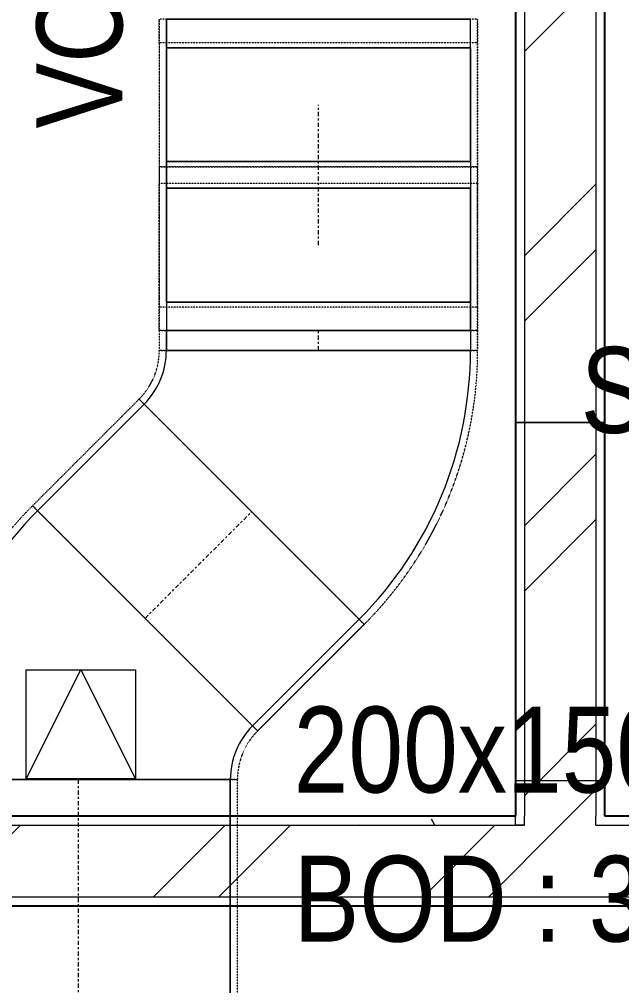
# Model space of a CAD drawing. Header units: inches. Extents: x -83664 to 20107, y -47222 to 19398.
# Drawn here: x -11609 to -9925, y -16763 to -14062 of the extents above; entities that cross this region are included whole.
import ezdxf

# ---------------------------------------------------------------- set-up
doc = ezdxf.new("R2010")
doc.units = ezdxf.units.IN
doc.header["$MEASUREMENT"] = 0
doc.linetypes.add('Center', pattern=[29.999999, 12, -6, 6, -6])
doc.linetypes.add('Hidden 0_50', pattern=[1.0584, 0.5292, -0.5292])
doc.layers.add('A-DETL', color=7, linetype='Continuous', lineweight=18, true_color=0x00a600)
doc.layers.add('M-HVAC-DUCT', color=7, linetype='Continuous', lineweight=9, true_color=0xffe97f)
for name, color, linetype, lineweight in [('A-WALL', 7, 'Continuous', 9), ('A-WALL-PATT', 7, 'Continuous', 25), ('G-ANNO-TEXT', 7, 'Continuous', 9), ('M-HVAC-DUCT-CNTR', 7, 'Center', 9), ('M-HVAC-DUCT-IDEN', 7, 'Continuous', 18)]:
    doc.layers.add(name, color=color, linetype=linetype, lineweight=lineweight)
doc.styles.add('Arial Narrow_21', font='ARIALN.TTF', dxfattribs={"height": 240})
pattern_1 = [(0, (0, 0), (1219.2, 304.8), [50.292, -864.108, 50.292, -864.108, -4876.8]), (0, (0, 0), (1219.2, 304.8), [-1828.8, 50.292, -1778.508, 50.292, -864.108, -2133.6]), (0, (0, 0), (1219.2, 304.8), [-4572, 50.292, -559.308, 50.292, -1473.708]), (120, (457.2, 152.4), (-873.56454, 903.45817), [50.292, -864.108, 50.292, -864.108, -4876.8]), (120, (457.2, 152.4), (-873.56454, 903.45817), [-1828.8, 50.292, -1778.508, 50.292, -864.108, -2133.6]), (120, (457.2, 152.4), (-873.56454, 903.45817), [-4572, 50.292, -559.308, 50.292, -1473.708]), (240, (609.6, 762), (-345.63546, -1208.2582), [50.292, -864.108, 50.292, -864.108, -4876.8]), (240, (609.6, 762), (-345.63546, -1208.2582), [-1828.8, 50.292, -1778.508, 50.292, -864.108, -2133.6]), (240, (609.6, 762), (-345.63546, -1208.2582), [-4572, 50.292, -559.308, 50.292, -1473.708])]
pattern_2 = [(45, (0, 0), (-377.1708, 377.1708), []), (45, (0, 571.5), (-377.1708, 377.1708), [])]

# ---------------------------------------------------------------- blocks, each defined once
blk = doc.blocks.new('M_Rec Elbow - Radius - 0_75W-8295893-FIRST FLOOR AC CONDITIONING LAYOUT - PART A')
at = {"layer": 'M-HVAC-DUCT', "color": 30, "true_color": 0xff7f00}
for p, q in [((-113.8, 487.2), (487.2, -113.8)), ((487.2, -113.8), (-113.8, 487.2)), ((-264.1, 425), (-264.1, -425)), ((-264.1, -425), (-264.1, 425))]:
    blk.add_line(p, q, dxfattribs=at)
for radius in [212.5, 212.5, 1062.5, 1062.5]:
    blk.add_arc((-264.1, 637.5), radius, 270, 315, dxfattribs=at)
blk = doc.blocks.new('M_Rec Elbow - Radius - 0_75W-8989806-FIRST FLOOR AC CONDITIONING LAYOUT - PART A')
at = {"layer": 'M-HVAC-DUCT', "color": 30, "true_color": 0xff7f00}
for p, q in [((140437.2, 70463.5), (139587.2, 70463.5)), ((139587.2, 70463.5), (139587.2, 70145.3)), ((139587.2, 70463.5), (139587.2, 70065.8)), ((140437.2, 70145.3), (140437.2, 70463.5)), ((140437.2, 70463.5), (140437.2, 70065.8)), ((139587.2, 70145.3), (140437.2, 70145.3)), ((139587.2, 70145.3), (139587.2, 70065.8)), ((140437.2, 70065.8), (140437.2, 70145.3)), ((140437.2, 70065.8), (139587.2, 70065.8)), ((139587.2, 70065.8), (140437.2, 70065.8))]:
    blk.add_line(p, q, dxfattribs=at)
blk = doc.blocks.new('M_Rec Elbow - Radius - 0_75W-V168-FIRST FLOOR AC CONDITIONING LAYOUT - PART A')
at = {"layer": 'M-HVAC-DUCT', "color": 30, "true_color": 0xff7f00}
for p, q in [((139587.2, 70775.4), (140437.2, 70775.4)), ((140437.2, 70775.4), (139587.2, 70775.4)), ((139587.2, 70775.4), (139587.2, 70695.8)), ((139587.2, 70377.6), (139587.2, 70775.4)), ((140437.2, 70695.8), (140437.2, 70775.4)), ((140437.2, 70377.6), (140437.2, 70775.4)), ((139587.2, 70695.8), (140437.2, 70695.8)), ((139587.2, 70377.6), (139587.2, 70695.8)), ((140437.2, 70695.8), (140437.2, 70377.6)), ((140437.2, 70377.6), (139587.2, 70377.6))]:
    blk.add_line(p, q, dxfattribs=at)
blk = doc.blocks.new('TEMW-SMBZ-HO-BM-HVAC-00002_rvt-1-FIRST FLOOR AC CONDITIONING LAYOUT - PART A')
at = {"layer": 'M-HVAC-DUCT', "color": 30, "linetype": 'Hidden 0_50', "true_color": 0xff7f00}
for p, q in [((140238.7, 84244.4), (140238.7, 84309.8)), ((140238.7, 84309.8), (140238.7, 83897.9)), ((141128.7, 84309.8), (140238.7, 84309.8)), ((141128.7, 83897.9), (141128.7, 84309.8)), ((141128.7, 84309.8), (141128.7, 84244.4)), ((141128.7, 84244.4), (140238.7, 84244.4)), ((140238.7, 84244.4), (140238.7, 83897.9)), ((140238.7, 84244.4), (140238.7, 83852.1)), ((140238.7, 84244.4), (140238.7, 83897.9)), ((141128.7, 84244.4), (140238.7, 84244.4)), ((141128.7, 83897.9), (141128.7, 84244.4)), ((141128.7, 84244.4), (141128.7, 83852.1)), ((141128.7, 83897.9), (141128.7, 84244.4)), ((140238.7, 83897.9), (141128.7, 83897.9)), ((140238.7, 83897.9), (140238.7, 83505.6)), ((141128.7, 83897.9), (140238.7, 83897.9)), ((141128.7, 83505.6), (141128.7, 83897.9)), ((140238.7, 83505.6), (140238.7, 83852.1)), ((140238.7, 83852.1), (140238.7, 83440.2)), ((140238.7, 83852.1), (141128.7, 83852.1)), ((140238.7, 83505.6), (140238.7, 83852.1)), ((140238.7, 83852.1), (141128.7, 83852.1)), ((141128.7, 83440.2), (141128.7, 83852.1)), ((141128.7, 83852.1), (141128.7, 83505.6)), ((141128.7, 83852.1), (141128.7, 83505.6)), ((140238.7, 83440.2), (140238.7, 83505.6)), ((141128.7, 83505.6), (140238.7, 83505.6)), ((141128.7, 83505.6), (140238.7, 83505.6)), ((141128.7, 83505.6), (141128.7, 83440.2)), ((141128.7, 83440.2), (140238.7, 83440.2)), ((140238.7, 83440.2), (141128.7, 83440.2)), ((140238.7, 83440.2), (140238.7, 83384.5)), ((140238.7, 83440.2), (140238.7, 83384.5)), ((140238.7, 83440.2), (141128.7, 83440.2)), ((140238.7, 83440.2), (141128.7, 83440.2)), ((141128.7, 83384.5), (141128.7, 83440.2)), ((141128.7, 83440.2), (141128.7, 83384.5)), ((141128.7, 83384.5), (140238.7, 83384.5)), ((140238.7, 83384.5), (141128.7, 83384.5)), ((141128.7, 83384.5), (140238.7, 83384.5)), ((140238.7, 83384.5), (141128.7, 83384.5)), ((140182.3, 83248.4), (139884.3, 82950.4)), ((140182.3, 83248.4), (139884.3, 82950.4)), ((140811.6, 82619.1), (140182.3, 83248.4)), ((140182.3, 83248.4), (140811.6, 82619.1)), ((140182.3, 83248.4), (140811.6, 82619.1)), ((140811.6, 82619.1), (140182.3, 83248.4)), ((140513.6, 82321.1), (139884.3, 82950.4)), ((139884.3, 82950.4), (140513.6, 82321.1)), ((140513.6, 82321.1), (139884.3, 82950.4)), ((139884.3, 82950.4), (140513.6, 82321.1)), ((140513.6, 82321.1), (140811.6, 82619.1)), ((140811.6, 82619.1), (140513.6, 82321.1)), ((139567.2, 82184.9), (140457.2, 82184.9)), ((140457.2, 82184.9), (139567.2, 82184.9)), ((139567.2, 82184.9), (140457.2, 82184.9)), ((140457.2, 82184.9), (139567.2, 82184.9)), ((140457.2, 76168.8), (140457.2, 82184.9)), ((140457.2, 76168.8), (140457.2, 82184.9))]:
    blk.add_line(p, q, dxfattribs=at)
at = {"layer": 'M-HVAC-DUCT', "color": 30, "true_color": 0xff7f00}
for p, q in [((140258.7, 84230.3), (140258.7, 83912.1)), ((141108.7, 84230.3), (140258.7, 84230.3)), ((140258.7, 83838), (140258.7, 84230.3)), ((141108.7, 83912.1), (141108.7, 84230.3)), ((141108.7, 84230.3), (141108.7, 83838)), ((140258.7, 83912.1), (141108.7, 83912.1)), ((140258.7, 83912.1), (140258.7, 83519.8)), ((141108.7, 83912.1), (141108.7, 83519.8)), ((140258.7, 83838), (141108.7, 83838)), ((140258.7, 83519.8), (140258.7, 83838)), ((141108.7, 83838), (141108.7, 83519.8)), ((141108.7, 83519.8), (140258.7, 83519.8)), ((140258.7, 83440.2), (141108.7, 83440.2)), ((141108.7, 83440.2), (140258.7, 83440.2)), ((140258.7, 83384.5), (140258.7, 83440.2)), ((140258.7, 83440.2), (140258.7, 83384.5)), ((141108.7, 83440.2), (141108.7, 83384.5)), ((141108.7, 83440.2), (141108.7, 83384.5)), ((140258.7, 83384.5), (141108.7, 83384.5)), ((141108.7, 83384.5), (140258.7, 83384.5)), ((139898.4, 82936.2), (140196.5, 83234.3)), ((140196.5, 83234.3), (139898.4, 82936.2)), ((140196.5, 83234.3), (140797.5, 82633.2)), ((140797.5, 82633.2), (140196.5, 83234.3)), ((139898.4, 82936.2), (140499.5, 82335.2)), ((140499.5, 82335.2), (139898.4, 82936.2)), ((140797.5, 82633.2), (140499.5, 82335.2)), ((140797.5, 82633.2), (140499.5, 82335.2)), ((140437.2, 82184.9), (139587.2, 82184.9)), ((139587.2, 82184.9), (140437.2, 82184.9)), ((140437.2, 82184.9), (140437.2, 76168.8)), ((140437.2, 76168.8), (140437.2, 82184.9))]:
    blk.add_line(p, q, dxfattribs=at)
at = {"layer": 'M-HVAC-DUCT', "color": 30, "linetype": 'Hidden 0_50', "true_color": 0xff7f00}
for centre, radius, start, end in [((140046.2, 83384.5), 192.5, 315, 0), ((140046.2, 83384.5), 192.5, 315, 0), ((140046.2, 83384.5), 1082.5, 315, 0), ((140046.2, 83384.5), 1082.5, 315, 0), ((140649.7, 82184.9), 1082.5, 135, 180), ((140649.7, 82184.9), 1082.5, 135, 180), ((140649.7, 82184.9), 192.5, 135, 180), ((140649.7, 82184.9), 192.5, 135, 180)]:
    blk.add_arc(centre, radius, start, end, dxfattribs=at)
at = {"layer": 'M-HVAC-DUCT-CNTR', "color": 30, "true_color": 0xff7f00}
for p, q in [((140683.7, 83678.9), (140683.7, 84071.2)), ((140683.7, 83384.5), (140683.7, 83440.2)), ((140198.9, 82635.7), (140497, 82933.8)), ((140012.2, 82184.9), (140012.2, 76168.8))]:
    blk.add_line(p, q, dxfattribs=at)
at = {"layer": 'M-HVAC-DUCT', "color": 6, "linetype": 'Hidden 0_50', "lineweight": 9, "true_color": 0xff00ff}
for name, p in [('M_Rec Elbow - Radius - 0_75W-V168-FIRST FLOOR AC CONDITIONING LAYOUT - PART A', (671.5, 13534.5)), ('M_Rec Elbow - Radius - 0_75W-8989806-FIRST FLOOR AC CONDITIONING LAYOUT - PART A', (671.5, 13374.5))]:
    blk.add_blockref(name, p, dxfattribs=at)
for p, rotation in [((140683.7, 83120.5), 45), ((140012.2, 82449), 225)]:
    blk.add_blockref('M_Rec Elbow - Radius - 0_75W-8295893-FIRST FLOOR AC CONDITIONING LAYOUT - PART A', p, dxfattribs=dict(at, rotation=rotation))
blk = doc.blocks.new('TEMW-SMBZ-HO-BM-HVAC-00002_rvt-2-FIRST FLOOR AC CONDITIONING LAYOUT - PART A')
at = {"layer": 'M-HVAC-DUCT', "color": 30, "linetype": 'Hidden 0_50', "true_color": 0xff7f00}
for p, q in [((140238.7, 84244.4), (140238.7, 84309.8)), ((140238.7, 84309.8), (140238.7, 83897.9)), ((141128.7, 84309.8), (140238.7, 84309.8)), ((141128.7, 83897.9), (141128.7, 84309.8)), ((141128.7, 84309.8), (141128.7, 84244.4)), ((141128.7, 84244.4), (140238.7, 84244.4)), ((140238.7, 84244.4), (140238.7, 83897.9)), ((140238.7, 84244.4), (140238.7, 83852.1)), ((140238.7, 84244.4), (140238.7, 83897.9)), ((141128.7, 84244.4), (140238.7, 84244.4)), ((141128.7, 83897.9), (141128.7, 84244.4)), ((141128.7, 84244.4), (141128.7, 83852.1)), ((141128.7, 83897.9), (141128.7, 84244.4)), ((140238.7, 83897.9), (141128.7, 83897.9)), ((140238.7, 83897.9), (140238.7, 83505.6)), ((141128.7, 83897.9), (140238.7, 83897.9)), ((141128.7, 83505.6), (141128.7, 83897.9)), ((140238.7, 83505.6), (140238.7, 83852.1)), ((140238.7, 83852.1), (140238.7, 83440.2)), ((140238.7, 83852.1), (141128.7, 83852.1)), ((140238.7, 83505.6), (140238.7, 83852.1)), ((140238.7, 83852.1), (141128.7, 83852.1)), ((141128.7, 83440.2), (141128.7, 83852.1)), ((141128.7, 83852.1), (141128.7, 83505.6)), ((141128.7, 83852.1), (141128.7, 83505.6)), ((140238.7, 83440.2), (140238.7, 83505.6)), ((141128.7, 83505.6), (140238.7, 83505.6)), ((141128.7, 83505.6), (140238.7, 83505.6)), ((141128.7, 83505.6), (141128.7, 83440.2)), ((141128.7, 83440.2), (140238.7, 83440.2)), ((140238.7, 83440.2), (141128.7, 83440.2)), ((140238.7, 83440.2), (140238.7, 83384.5)), ((140238.7, 83440.2), (140238.7, 83384.5)), ((140238.7, 83440.2), (141128.7, 83440.2)), ((140238.7, 83440.2), (141128.7, 83440.2)), ((141128.7, 83384.5), (141128.7, 83440.2)), ((141128.7, 83440.2), (141128.7, 83384.5)), ((141128.7, 83384.5), (140238.7, 83384.5)), ((140238.7, 83384.5), (141128.7, 83384.5)), ((141128.7, 83384.5), (140238.7, 83384.5)), ((140238.7, 83384.5), (141128.7, 83384.5)), ((140182.3, 83248.4), (139884.3, 82950.4)), ((140182.3, 83248.4), (139884.3, 82950.4)), ((140811.6, 82619.1), (140182.3, 83248.4)), ((140182.3, 83248.4), (140811.6, 82619.1)), ((140182.3, 83248.4), (140811.6, 82619.1)), ((140811.6, 82619.1), (140182.3, 83248.4)), ((140513.6, 82321.1), (139884.3, 82950.4)), ((139884.3, 82950.4), (140513.6, 82321.1)), ((140513.6, 82321.1), (139884.3, 82950.4)), ((139884.3, 82950.4), (140513.6, 82321.1)), ((140513.6, 82321.1), (140811.6, 82619.1)), ((140811.6, 82619.1), (140513.6, 82321.1)), ((139567.2, 82184.9), (140457.2, 82184.9)), ((140457.2, 82184.9), (139567.2, 82184.9)), ((139567.2, 82184.9), (140457.2, 82184.9)), ((140457.2, 82184.9), (139567.2, 82184.9)), ((140457.2, 76168.8), (140457.2, 82184.9)), ((140457.2, 76168.8), (140457.2, 82184.9))]:
    blk.add_line(p, q, dxfattribs=at)
at = {"layer": 'M-HVAC-DUCT', "color": 30, "true_color": 0xff7f00}
for p, q in [((140258.7, 84230.3), (140258.7, 83912.1)), ((141108.7, 84230.3), (140258.7, 84230.3)), ((140258.7, 83838), (140258.7, 84230.3)), ((141108.7, 83912.1), (141108.7, 84230.3)), ((141108.7, 84230.3), (141108.7, 83838)), ((140258.7, 83912.1), (141108.7, 83912.1)), ((140258.7, 83912.1), (140258.7, 83519.8)), ((141108.7, 83912.1), (141108.7, 83519.8)), ((140258.7, 83838), (141108.7, 83838)), ((140258.7, 83519.8), (140258.7, 83838)), ((141108.7, 83838), (141108.7, 83519.8)), ((141108.7, 83519.8), (140258.7, 83519.8)), ((140258.7, 83440.2), (141108.7, 83440.2)), ((141108.7, 83440.2), (140258.7, 83440.2)), ((140258.7, 83384.5), (140258.7, 83440.2)), ((140258.7, 83440.2), (140258.7, 83384.5)), ((141108.7, 83440.2), (141108.7, 83384.5)), ((141108.7, 83440.2), (141108.7, 83384.5)), ((140258.7, 83384.5), (141108.7, 83384.5)), ((141108.7, 83384.5), (140258.7, 83384.5)), ((139898.4, 82936.2), (140196.5, 83234.3)), ((140196.5, 83234.3), (139898.4, 82936.2)), ((140196.5, 83234.3), (140797.5, 82633.2)), ((140797.5, 82633.2), (140196.5, 83234.3)), ((139898.4, 82936.2), (140499.5, 82335.2)), ((140499.5, 82335.2), (139898.4, 82936.2)), ((140797.5, 82633.2), (140499.5, 82335.2)), ((140797.5, 82633.2), (140499.5, 82335.2)), ((140437.2, 82184.9), (139587.2, 82184.9)), ((139587.2, 82184.9), (140437.2, 82184.9)), ((140437.2, 82184.9), (140437.2, 76168.8)), ((140437.2, 76168.8), (140437.2, 82184.9))]:
    blk.add_line(p, q, dxfattribs=at)
at = {"layer": 'M-HVAC-DUCT', "color": 30, "linetype": 'Hidden 0_50', "true_color": 0xff7f00}
for centre, radius, start, end in [((140046.2, 83384.5), 192.5, 315, 0), ((140046.2, 83384.5), 192.5, 315, 0), ((140046.2, 83384.5), 1082.5, 315, 0), ((140046.2, 83384.5), 1082.5, 315, 0), ((140649.7, 82184.9), 1082.5, 135, 180), ((140649.7, 82184.9), 1082.5, 135, 180), ((140649.7, 82184.9), 192.5, 135, 180), ((140649.7, 82184.9), 192.5, 135, 180)]:
    blk.add_arc(centre, radius, start, end, dxfattribs=at)
at = {"layer": 'M-HVAC-DUCT-CNTR', "color": 30, "true_color": 0xff7f00}
for p, q in [((140683.7, 83678.9), (140683.7, 84071.2)), ((140683.7, 83384.5), (140683.7, 83440.2)), ((140198.9, 82635.7), (140497, 82933.8)), ((140012.2, 82184.9), (140012.2, 76168.8))]:
    blk.add_line(p, q, dxfattribs=at)
at = {"layer": 'M-HVAC-DUCT', "color": 6, "linetype": 'Hidden 0_50', "lineweight": 9, "true_color": 0xff00ff}
for name, p in [('M_Rec Elbow - Radius - 0_75W-V168-FIRST FLOOR AC CONDITIONING LAYOUT - PART A', (671.5, 13534.5)), ('M_Rec Elbow - Radius - 0_75W-8989806-FIRST FLOOR AC CONDITIONING LAYOUT - PART A', (671.5, 13374.5))]:
    blk.add_blockref(name, p, dxfattribs=at)
for p, rotation in [((140683.7, 83120.5), 45), ((140012.2, 82449), 225)]:
    blk.add_blockref('M_Rec Elbow - Radius - 0_75W-8295893-FIRST FLOOR AC CONDITIONING LAYOUT - PART A', p, dxfattribs=dict(at, rotation=rotation))
blk = doc.blocks.new('SMBZ_Hospital Arch Model_2026_01_29_rvt-1-FIRST FLOOR AC CONDITIONING LAYOUT - PART A')
at = {"layer": 'A-WALL-PATT', "lineweight": 9, "true_color": 0xbbbbbb}
h = blk.add_hatch(dxfattribs=at)
h.set_pattern_fill('FP_12', color=9, style=0, pattern_type=2)
h.set_pattern_definition(pattern_2)
h.paths.add_polyline_path([(141259.3, 82057.7), (141459.3, 82057.7), (141459.3, 84672.2), (141334.3, 84672.2), (141334.3, 84896.2), (141459.3, 84896.2), (141459.3, 85959.7), (141259.3, 85959.7), (141259.3, 82082.7)])
h.paths.add_polyline_path([(141334.3, 85071), (141284.3, 85071), (141284.3, 85295), (141434.3, 85295), (141434.3, 85071)])
h = blk.add_hatch(dxfattribs=at)
h.set_pattern_fill('FP_13', color=9, style=0, pattern_type=2)
h.set_pattern_definition(pattern_1)
h.paths.add_polyline_path([(141459.3, 82082.7), (141484.3, 82082.7), (141484.3, 84672.2), (141459.3, 84672.2)])
h.paths.add_polyline_path([(141459.3, 84896.2), (141484.3, 84896.2), (141484.3, 85432.7), (141459.3, 85432.7), (141459.3, 85199.4)])
h.paths.add_polyline_path([(141459.3, 85657.7), (141484.3, 85657.7), (141484.3, 85959.7), (141459.3, 85959.7), (141459.3, 85829.4)])
h = blk.add_hatch(dxfattribs=at)
h.set_pattern_fill('FP_13', color=9, style=0, pattern_type=2)
h.set_pattern_definition(pattern_1)
h.paths.add_polyline_path([(144781.7, 82057.7), (144909.4, 82057.7), (144909.4, 82082.7), (144209.4, 82082.7), (144209.4, 82057.7)])
h.paths.add_polyline_path([(137661.5, 82057.7), (141234.3, 82057.7), (141234.3, 82082.7), (137418, 82082.7), (137418, 82057.7)])
h.paths.add_polyline_path([(143984.4, 82057.7), (143984.4, 82082.7), (141459.3, 82082.7), (141459.3, 82057.7), (142408.3, 82057.7)])
h = blk.add_hatch(dxfattribs=at)
h.set_pattern_fill('FP_12', color=9, style=0, pattern_type=2)
h.set_pattern_definition(pattern_2)
h.paths.add_polyline_path([(144934.4, 81857.7), (144934.4, 82057.7), (137418, 82057.7), (137418, 81857.7), (144659.5, 81857.7), (144625.1, 81952.3), (144734.3, 81952.3), (144699.8, 81857.7), (144909.4, 81857.7)])
h = blk.add_hatch(dxfattribs=at)
h.set_pattern_fill('FP_13', color=9, style=0, pattern_type=2)
h.set_pattern_definition(pattern_1)
h.paths.add_polyline_path([(137418, 81832.7), (144668.6, 81832.7), (144659.5, 81857.7), (137418, 81857.7)])
h.paths.add_polyline_path([(144909.4, 81832.7), (144909.4, 81857.7), (144699.8, 81857.7), (144690.7, 81832.7), (144781.7, 81832.7)])
at = {"layer": 'A-WALL', "color": 9, "lineweight": 25, "true_color": 0xbbbbbb}
for p, q in [((141234.3, 85959.7), (141234.3, 82082.7)), ((141484.3, 82082.7), (141484.3, 85432.7)), ((141234.3, 82082.7), (137418, 82082.7)), ((143959.4, 82082.7), (141484.3, 82082.7)), ((137418, 81832.7), (144909.4, 81832.7))]:
    blk.add_line(p, q, dxfattribs=at)
at = {"layer": 'A-WALL', "color": 9, "true_color": 0xbbbbbb}
for p, q in [((141234.3, 85959.7), (141234.3, 83182.7)), ((141259.3, 85959.7), (141259.3, 82082.7)), ((141459.3, 85432.7), (141459.3, 82082.7)), ((141484.3, 83182.7), (141484.3, 85432.7)), ((141484.3, 83182.7), (141234.3, 83182.7)), ((141234.3, 83182.7), (141484.3, 83182.7)), ((141234.3, 83182.7), (141234.3, 82182.7)), ((141484.3, 82182.7), (141484.3, 83182.7)), ((141234.3, 82182.7), (141484.3, 82182.7)), ((141234.3, 82182.7), (141484.3, 82182.7)), ((141234.3, 82182.7), (141234.3, 82082.7)), ((141484.3, 82082.7), (141484.3, 82182.7)), ((141234.3, 82082.7), (138418, 82082.7)), ((141234.3, 82057.7), (141234.3, 82082.7)), ((141259.3, 82057.7), (141259.3, 82082.7)), ((141459.3, 82057.7), (141459.3, 82082.7)), ((143959.4, 82082.7), (141484.3, 82082.7)), ((137418, 82057.7), (141234.3, 82057.7)), ((141234.3, 82057.7), (141259.3, 82057.7)), ((141259.3, 82057.7), (141234.3, 82057.7)), ((141459.3, 82057.7), (143984.4, 82057.7)), ((137418, 81857.7), (144909.4, 81857.7)), ((138418, 81832.7), (144909.4, 81832.7))]:
    blk.add_line(p, q, dxfattribs=at)

msp = doc.modelspace()

# ---------------------------------------------------------------- linework, layer by layer
at = {"layer": 'A-DETL', "color": 7, "lineweight": 9}
for p, q in [((-11589.7, -15879.9), (-11284.3, -15879.9)), ((-11589.7, -16185.3), (-11589.7, -15879.9)), ((-11589.7, -16185.3), (-11437, -15879.9)), ((-11437, -15879.9), (-11284.3, -16185.3)), ((-11284.3, -15879.9), (-11284.3, -16185.3)), ((-11284.3, -16185.3), (-11589.7, -16185.3))]:
    msp.add_line(p, q, dxfattribs=at)

# ---------------------------------------------------------------- block references
at = {"lineweight": 5}
for name in ['SMBZ_Hospital Arch Model_2026_01_29_rvt-1-FIRST FLOOR AC CONDITIONING LAYOUT - PART A', 'TEMW-SMBZ-HO-BM-HVAC-00002_rvt-1-FIRST FLOOR AC CONDITIONING LAYOUT - PART A', 'TEMW-SMBZ-HO-BM-HVAC-00002_rvt-2-FIRST FLOOR AC CONDITIONING LAYOUT - PART A']:
    msp.add_blockref(name, (-151456.7, -98372.2), dxfattribs=at)

# ---------------------------------------------------------------- texts
at = {"layer": 'G-ANNO-TEXT', "insert": (-11561.3, -14367.5), "char_height": 240, "width": 733.544, "attachment_point": 1, "rotation": 90, "style": 'Arial Narrow_21'}
msp.add_mtext('VCD', dxfattribs=at)
at = {"layer": 'G-ANNO-TEXT', "insert": (-10039.8, -14978.2), "char_height": 240, "width": 986.076, "attachment_point": 1, "style": 'Arial Narrow_21'}
msp.add_mtext('SD-02', dxfattribs=at)
at = {"layer": 'M-HVAC-DUCT-IDEN', "lineweight": 9, "char_height": 240, "attachment_point": 1, "style": 'Arial Narrow_21'}
for s, insert, width in [('200x150 SAD', (-10842.2, -15983.2), 2128.48), ('BOD : 3380', (-10842.2, -16399.9), 1803.797)]:
    msp.add_mtext(s, dxfattribs=dict(at, insert=insert, width=width))

doc.saveas('drawing.dxf')
